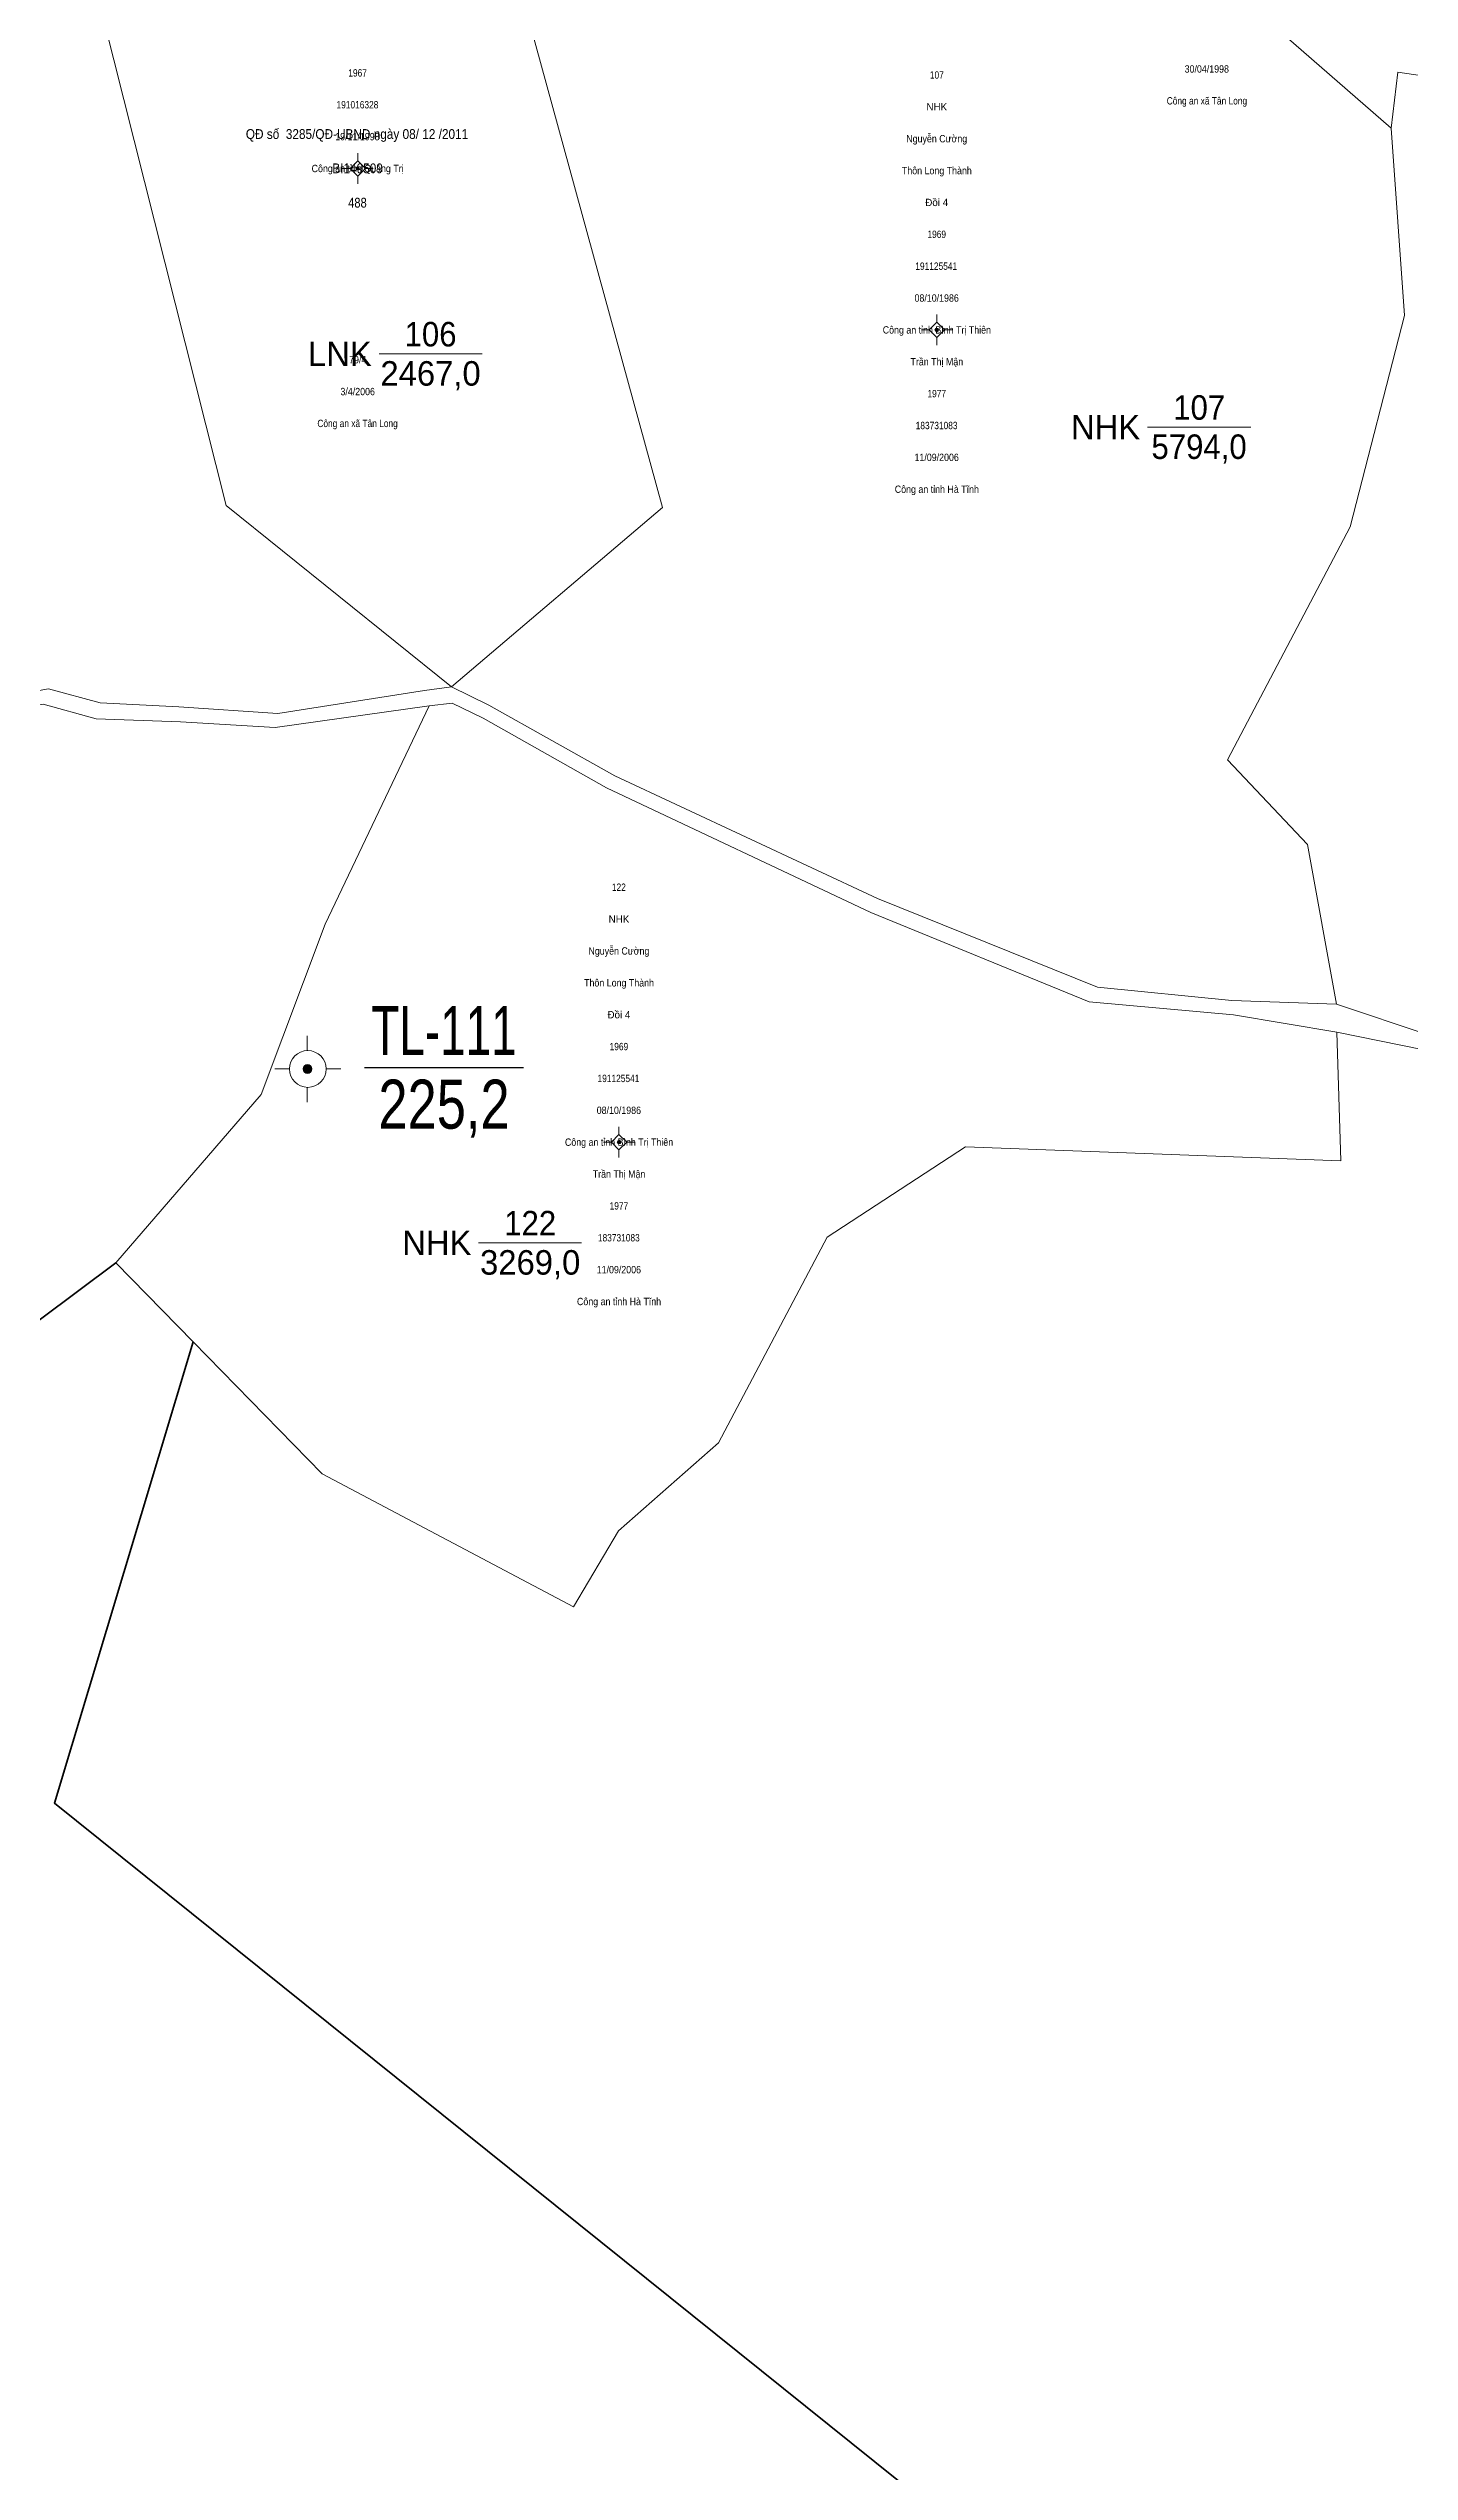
# Model space of a CAD drawing. Header units: metres. Extents: x 543779 to 545239, y 1834729 to 1836294.
# Drawn here: x 544465.7 to 544576.7, y 1834987.4 to 1835185.1 of the extents above; entities that cross this region are included whole.
import ezdxf
from ezdxf.enums import TextEntityAlignment as Align

# ---------------------------------------------------------------- set-up
doc = ezdxf.new("R2010")
doc.units = ezdxf.units.M
doc.header["$LTSCALE"] = 0.24
for name, color, linetype, lineweight in [('10', 7, 'Continuous', 13), ('11', 7, 'Continuous', 13), ('13', 7, 'Continuous', 13), ('23', 7, 'Continuous', 13), ('54', 7, 'Continuous', 35), ('9', 7, 'Continuous', 13)]:
    doc.layers.add(name, color=color, linetype=linetype, lineweight=lineweight)
for name, color, linetype in [('15', 7, 'Continuous'), ('2', 7, 'Continuous'), ('4', 7, 'Continuous')]:
    doc.layers.add(name, color=color, linetype=linetype)

msp = doc.modelspace()

# ---------------------------------------------------------------- hatches: boundary and pattern name
at = {"layer": '11'}
for points in [[(544491.0703, 1835175.3152, 1), (544490.7703, 1835175.3152, 1)], [(544538.3209, 1835162.1404, 1), (544538.0209, 1835162.1404, 1)], [(544512.394, 1835095.8742, 1), (544512.094, 1835095.8742, 1)]]:
    msp.add_hatch(color=256, dxfattribs=at).paths.add_polyline_path(points)
at = {"layer": '9'}
msp.add_hatch(color=256, dxfattribs=at).paths.add_polyline_path([(544487.1834, 1835101.8418, 1), (544486.4658, 1835101.8418, 1)])

# ---------------------------------------------------------------- linework, layer by layer
at = {"layer": '10'}
for p, q in [((544565.17, 1835187.35), (544575.24, 1835178.59)), ((544440.44, 1835063.03), (544471.2, 1835086.02)), ((544471.2, 1835086.02), (544477.51, 1835079.57))]:
    msp.add_line(p, q, dxfattribs=at)
for points in [[(544465.17, 1835207.41), (544480.19, 1835147.82), (544498.57, 1835133.01), (544515.79, 1835147.64), (544498.28, 1835211.56)], [(544575.24, 1835178.59), (544575.79, 1835183.16), (544621.87, 1835176.31), (544636.92, 1835175.28), (544657.6, 1835166.93)], [(544570.77, 1835107.12), (544568.43, 1835120.15), (544561.9, 1835127.06), (544571.89, 1835146.07), (544576.33, 1835163.31), (544575.24, 1835178.59)], [(544471.2, 1835086.02), (544483.05, 1835099.76), (544488.26, 1835113.66), (544496.76, 1835131.48)], [(544570.8, 1835104.83), (544571.13, 1835094.35), (544540.5, 1835095.5), (544529.23, 1835088.12), (544520.36, 1835071.34), (544512.2, 1835064.16), (544508.54, 1835057.97), (544488.02, 1835068.82), (544477.51, 1835079.57)], [(544477.51, 1835079.57), (544466.18, 1835041.95), (544553.53, 1834971.79), (544557, 1834966.31), (544561.99, 1834958.42), (544575.26, 1834954.46), (544589.23, 1834952.55), (544614.19, 1834932.03), (544618.39, 1834929.33), (544623.33, 1834926.16), (544635.23, 1834927.69), (544646.83, 1834935.74), (544667.44, 1834967.13), (544673.95, 1835026.73)]]:
    msp.add_lwpolyline(points, dxfattribs=at)
at = {"layer": '11'}
for p, q in [((544490.92, 1835176.57), (544490.92, 1835175.94)), ((544490.3, 1835175.32), (544489.67, 1835175.32)), ((544490.92, 1835174.69), (544490.92, 1835174.07)), ((544492.17, 1835175.32), (544491.55, 1835175.32)), ((544537.55, 1835162.14), (544536.92, 1835162.14)), ((544538.17, 1835163.39), (544538.17, 1835162.77)), ((544539.42, 1835162.14), (544538.8, 1835162.14)), ((544538.17, 1835161.52), (544538.17, 1835160.89)), ((544512.24, 1835097.12), (544512.24, 1835096.5)), ((544511.62, 1835095.87), (544510.99, 1835095.87)), ((544512.24, 1835095.25), (544512.24, 1835094.62)), ((544513.49, 1835095.87), (544512.87, 1835095.87))]:
    msp.add_line(p, q, dxfattribs=at)
for points in [[(544490.92, 1835175.94), (544490.3, 1835175.32), (544490.92, 1835174.69), (544491.55, 1835175.32)], [(544538.17, 1835162.77), (544537.55, 1835162.14), (544538.17, 1835161.52), (544538.8, 1835162.14)], [(544512.24, 1835096.5), (544511.62, 1835095.87), (544512.24, 1835095.25), (544512.87, 1835095.87)]]:
    msp.add_lwpolyline(points, close=True, dxfattribs=at)
for centre in [(544490.9203, 1835175.3152), (544538.1709, 1835162.1404), (544512.244, 1835095.8742)]:
    msp.add_circle(centre, 0.15, dxfattribs=at)
at = {"layer": '13'}
for p, q in [((544492.66, 1835160.19), (544501.07, 1835160.19)), ((544555.37, 1835154.21), (544563.78, 1835154.21)), ((544500.78, 1835087.66), (544509.19, 1835087.66))]:
    msp.add_line(p, q, dxfattribs=at)
at = {"layer": '23'}
for points in [[(544392.45, 1835132), (544396.42, 1835130.21), (544406, 1835128.59), (544425.93, 1835125.45), (544433.49, 1835125.7), (544437.76, 1835125.05), (544458.02, 1835131.5), (544465.68, 1835132.85), (544469.9, 1835131.7), (544476.33, 1835131.39), (544484.4, 1835130.83), (544496.37, 1835132.72), (544498.57, 1835133.01)], [(544570.77, 1835107.12), (544562.23, 1835107.42), (544551.27, 1835108.51), (544533.32, 1835115.74), (544511.89, 1835125.75), (544501.61, 1835131.52), (544498.57, 1835133.01)], [(544391.99, 1835130.56), (544396.28, 1835128.8), (544405.54, 1835127.28), (544425.98, 1835124.43), (544433.48, 1835124.61), (544438.07, 1835124.28), (544458.28, 1835130.37), (544465.25, 1835131.61), (544469.57, 1835130.42), (544476.45, 1835130.16), (544484.18, 1835129.71), (544496.76, 1835131.48)], [(544496.76, 1835131.48), (544498.62, 1835131.69), (544501.17, 1835130.46), (544511.21, 1835124.79), (544532.8, 1835114.6), (544550.61, 1835107.31), (544562.37, 1835106.25), (544570.8, 1835104.83)], [(544591, 1835096.29), (544578.27, 1835104.63), (544570.77, 1835107.12)], [(544590.47, 1835094.93), (544577.76, 1835103.44), (544570.8, 1835104.83)]]:
    msp.add_lwpolyline(points, dxfattribs=at)
at = {"layer": '54'}
msp.add_lwpolyline([(544430.51, 1834994.22), (544460.59, 1835010.95), (544440.44, 1835063.03), (544471.2, 1835086.02), (544477.51, 1835079.57), (544466.18, 1835041.95), (544553.53, 1834971.79), (544561.99, 1834958.42)], dxfattribs=at)
at = {"layer": '9'}
for p, q in [((544486.81, 1835104.54), (544486.81, 1835103.34)), ((544485.35, 1835101.86), (544484.15, 1835101.86)), ((544489.55, 1835101.86), (544488.35, 1835101.86)), ((544486.81, 1835100.34), (544486.81, 1835099.14))]:
    msp.add_line(p, q, dxfattribs=at)
at = {"layer": '9', "lineweight": 25}
for q in [(544501.2, 1835101.97), (544504.44, 1835101.97), (544504.44, 1835101.97)]:
    msp.add_line((544491.47, 1835101.97), q, dxfattribs=at)
at = {"layer": '9'}
for centre, radius in [((544486.85, 1835101.84), 1.5), ((544486.8246, 1835101.8418), 0.3588)]:
    msp.add_circle(centre, radius, dxfattribs=at)

# ---------------------------------------------------------------- texts
at = {"layer": '13'}
for s, height, width, p in [('QĐ số  3285/QĐ-UBND ngày 08/ 12 /2011', 0.8, 0.9, (544490.865, 1835177.72)), ('BI149509', 0.8, 0.9, (544490.915, 1835174.92)), ('488', 0.8, 0.85, (544490.9, 1835172.12)), ('106', 2, 0.95, (544496.865, 1835160.79)), ('107', 2, 0.95, (544559.58, 1835154.81)), ('122', 2, 0.95, (544504.995, 1835088.26))]:
    msp.add_text(s, height=height, dxfattribs=dict(at, width=width)).set_placement(p, align=Align.CENTER)
at = {"layer": '15'}
for s, width, p in [('30/04/1998', 0.9, (544560.2, 1835183.13)), ('1967', 0.85, (544490.915, 1835182.81)), ('107', 0.85, (544538.175, 1835182.64)), ('191016328', 0.85, (544490.9, 1835180.21)), ('Công an xã Tân Long', 0.85, (544560.21, 1835180.53)), ('19/11/1998', 0.9, (544490.9, 1835177.61)), ('Nguyễn Cường', 0.9, (544538.165, 1835177.44)), ('Công an tỉnh Quảng Trị', 0.9, (544490.915, 1835175.01)), ('Thôn Long Thành', 0.9, (544538.175, 1835174.84)), ('1969', 0.85, (544538.165, 1835169.64)), ('191125541', 0.85, (544538.125, 1835167.04)), ('08/10/1986', 0.9, (544538.16, 1835164.44)), ('Công an tỉnh Bình Trị Thiên', 0.9, (544538.175, 1835161.84)), ('79/4', 0.9, (544490.925, 1835159.41)), ('Trần Thị Mận', 0.9, (544538.175, 1835159.24)), ('3/4/2006', 0.9, (544490.92, 1835156.81)), ('1977', 0.85, (544538.165, 1835156.64)), ('Công an xã Tân Long', 0.85, (544490.91, 1835154.21)), ('183731083', 0.85, (544538.155, 1835154.04)), ('11/09/2006', 0.9, (544538.16, 1835151.44)), ('Công an tỉnh Hà Tĩnh', 0.9, (544538.175, 1835148.84)), ('122', 0.85, (544512.23, 1835116.37)), ('Nguyễn Cường', 0.9, (544512.235, 1835111.17)), ('Thôn Long Thành', 0.9, (544512.245, 1835108.57)), ('1969', 0.85, (544512.235, 1835103.37)), ('191125541', 0.85, (544512.195, 1835100.77)), ('08/10/1986', 0.9, (544512.23, 1835098.17)), ('Công an tỉnh Bình Trị Thiên', 0.9, (544512.245, 1835095.57)), ('Trần Thị Mận', 0.9, (544512.245, 1835092.97)), ('1977', 0.85, (544512.235, 1835090.37)), ('183731083', 0.85, (544512.225, 1835087.77)), ('11/09/2006', 0.9, (544512.23, 1835085.17)), ('Công an tỉnh Hà Tĩnh', 0.9, (544512.245, 1835082.57))]:
    msp.add_text(s, height=0.6, dxfattribs=dict(at, width=width)).set_placement(p, align=Align.CENTER)
for s, p in [('NHK', (544538.17, 1835180.04)), ('Đồi 4', (544538.165, 1835172.24)), ('NHK', (544512.24, 1835113.77)), ('Đồi 4', (544512.235, 1835105.97))]:
    msp.add_text(s, height=0.6, dxfattribs=at).set_placement(p, align=Align.CENTER)
at = {"layer": '2'}
for s, p in [('LNK', (544492.07, 1835159.19)), ('NHK', (544554.77, 1835153.21)), ('NHK', (544500.2, 1835086.66))]:
    msp.add_text(s, height=2, dxfattribs=at).set_placement(p, align=Align.RIGHT)
at = {"layer": '4'}
for s, p in [('2467,0', (544496.865, 1835157.59)), ('3269,0', (544504.995, 1835085.06))]:
    msp.add_text(s, height=2, dxfattribs=at).set_placement(p, align=Align.CENTER)
at = {"layer": '4', "width": 0.95}
msp.add_text('5794,0', height=2, dxfattribs=at).set_placement((544559.57, 1835151.61), align=Align.CENTER)
at = {"layer": '9'}
for s, width, p in [('TL-111', 0.7, (544497.96, 1835102.97)), ('225,2', 0.8, (544497.965, 1835096.97))]:
    msp.add_text(s, height=4, dxfattribs=dict(at, width=width)).set_placement(p, align=Align.CENTER)

doc.saveas('drawing.dxf')
